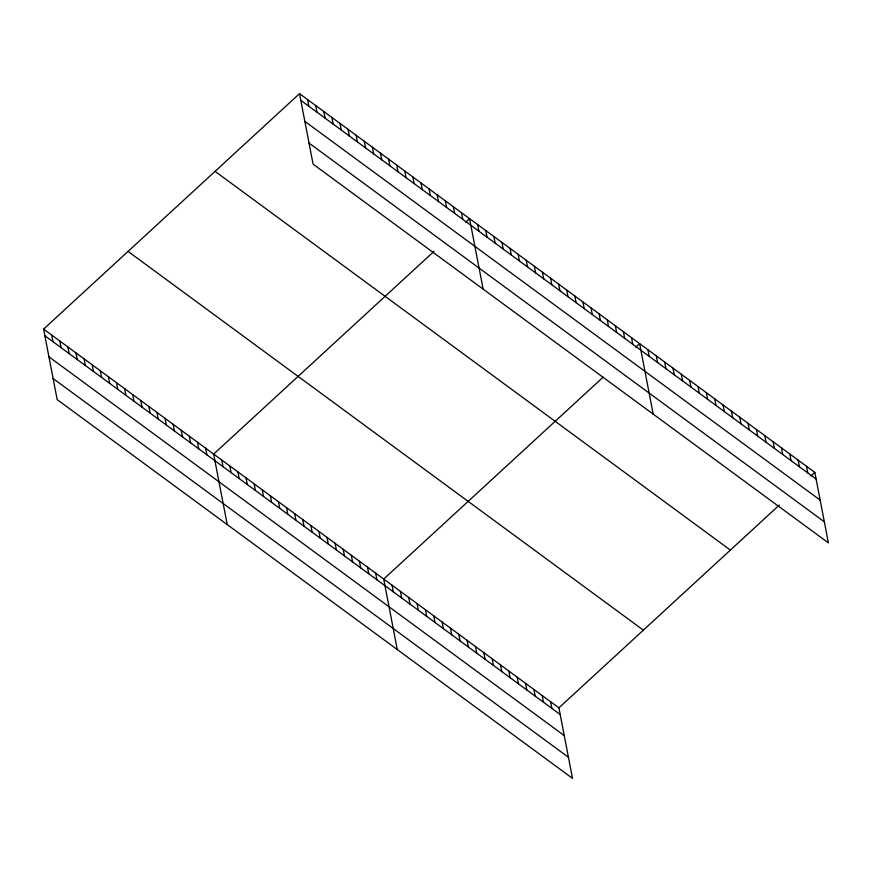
<?xml version="1.0" encoding="UTF-8"?>
<svg xmlns="http://www.w3.org/2000/svg" width="872" height="872" viewBox="0 0 872 872"><rect width="100%" height="100%" fill="white"/><g stroke="black" fill="none" stroke-linecap="round" stroke-linejoin="round"><path stroke-width="1.31" d="M43.6 329.104L558.908 707.846L572.49 778.347L57.181 399.605L43.6 329.104L299.51 93.653L814.819 472.395L828.4 542.896L313.092 164.154L299.51 93.653M434.06 251.31L213.651 454.094L227.232 524.595M465.724 222.164L469.561 218.632L483.143 289.133M603.152 377.173L383.702 579.073L397.283 649.575M635.775 347.154L639.612 343.623L653.193 414.124M558.908 707.846L779.317 505.062M810.982 475.927L814.819 472.395M300.786 100.302L816.105 479.033M304.851 121.371L820.16 500.114M309.026 143.084L824.345 521.827M215.057 171.348L730.376 550.09M128.053 251.409L643.362 630.151M44.875 335.753L560.195 714.495M48.941 356.822L564.249 735.565M53.116 378.535L568.435 757.278M806.48 466.258L807.755 472.907M798.142 460.133L799.417 466.771M789.792 453.996L791.078 460.645M781.454 447.859L782.729 454.508M773.104 441.733L774.391 448.382M764.766 435.597L766.041 442.246M756.416 429.471L757.703 436.109M748.078 423.334L749.353 429.983M739.739 417.208L741.015 423.847M731.39 411.072L732.676 417.721M723.052 404.935L724.327 411.584M714.702 398.809L715.988 405.458M706.364 392.673L707.639 399.322M698.014 386.547L699.3 393.185M689.676 380.41L690.951 387.059M681.337 374.284L682.613 380.922M672.988 368.148L674.274 374.797M664.649 362.011L665.925 368.66M656.3 355.885L657.586 362.534M647.961 349.748L649.237 356.397M631.524 337.671L632.799 344.309M623.426 331.72L624.701 338.358M615.327 325.768L616.602 332.406M607.228 319.817L608.503 326.455M599.129 313.865L600.405 320.504M591.031 307.914L592.306 314.552M582.932 301.963L584.207 308.601M574.833 296.011L576.12 302.649M566.735 290.06L568.021 296.698M558.636 284.108L559.922 290.747M550.537 278.157L551.823 284.795M542.438 272.206L543.725 278.844M534.351 266.254L535.626 272.892M526.252 260.303L527.527 266.941M518.153 254.341L519.429 260.99M510.055 248.389L511.33 255.038M501.956 242.438L503.231 249.087M493.857 236.486L495.133 243.135M485.759 230.535L487.034 237.184M477.66 224.584L478.946 231.233M461.462 212.681L462.749 219.33M550.57 701.709L551.845 708.358M453.364 206.729L454.65 213.378M542.231 695.584L543.507 702.233M445.265 200.778L446.551 207.427M533.882 689.447L535.168 696.096M437.177 194.827L438.453 201.476M525.543 683.321L526.819 689.959M429.079 188.875L430.354 195.524M517.194 677.184L518.48 683.833M420.98 182.924L422.255 189.573M508.856 671.058L510.131 677.697M412.881 176.972L414.156 183.621M500.506 664.922L501.792 671.571M404.782 171.021L406.058 177.67M492.168 658.785L493.443 665.434M396.684 165.07L397.959 171.719M483.829 652.659L485.105 659.308M388.585 159.118L389.86 165.767M380.486 153.167L381.773 159.816M475.48 646.523L476.766 653.172M372.388 147.215L373.674 153.864M467.141 640.397L468.417 647.035M364.289 141.264L365.575 147.913M458.792 634.26L460.078 640.909M356.19 135.313L357.476 141.962M450.453 628.134L451.729 634.772M348.092 129.361L349.378 136.01M442.104 621.998L443.39 628.647M340.004 123.41L341.279 130.059M433.766 615.861L435.041 622.51M331.905 117.458L333.18 124.107M425.427 609.735L426.702 616.384M323.806 111.507L325.082 118.156M417.078 603.598L418.364 610.247M315.708 105.556L316.983 112.205M408.739 597.473L410.014 604.122M307.609 99.604L308.884 106.253M400.39 591.336L401.676 597.985M392.051 585.21L393.327 591.848M375.614 573.122L376.889 579.771M367.515 567.171L368.791 573.82M359.417 561.219L360.692 567.868M351.318 555.268L352.593 561.917M343.219 549.316L344.495 555.965M335.12 543.365L336.396 550.014M327.022 537.414L328.297 544.063M318.923 531.462L320.209 538.111M310.824 525.511L312.111 532.16M302.726 519.559L304.012 526.208M294.627 513.608L295.913 520.257M286.528 507.657L287.815 514.306M278.44 501.705L279.716 508.354M270.342 495.754L271.617 502.403M262.243 489.802L263.518 496.451M254.144 483.851L255.42 490.489M246.046 477.9L247.321 484.538M237.947 471.948L239.222 478.586M229.848 465.997L231.124 472.635M221.75 460.045L223.036 466.684M205.552 448.143L206.838 454.781M197.454 442.191L198.74 448.829M189.355 436.24L190.641 442.878M181.267 430.288L182.542 436.927M173.168 424.337L174.444 430.975M165.07 418.386L166.345 425.024M156.971 412.434L158.246 419.072M148.872 406.483L150.148 413.121M140.774 400.521L142.049 407.17M132.675 394.569L133.95 401.218M124.576 388.618L125.862 395.267M116.477 382.666L117.764 389.315M108.379 376.715L109.665 383.364M100.28 370.764L101.566 377.413M92.181 364.812L93.468 371.461M84.094 358.861L85.369 365.51M75.995 352.909L77.27 359.558M67.896 346.958L69.171 353.607M59.797 341.007L61.073 347.656M51.699 335.055L52.974 341.704"/></g></svg>
